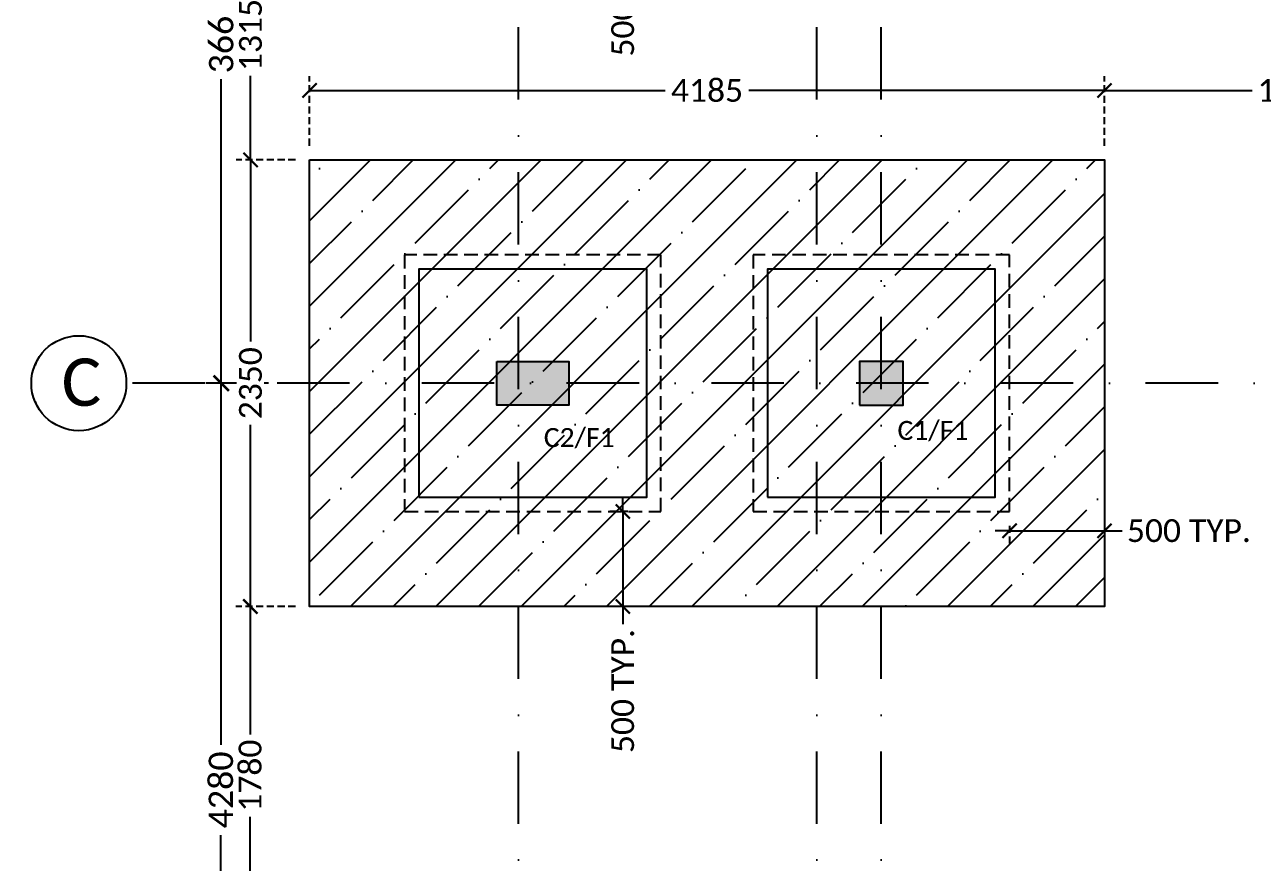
# Model space of a CAD drawing. Header units: millimetres. Extents: x -176651 to 388869, y -18959 to 486614.
# Drawn here: x 253938 to 260453, y 170269 to 174676 of the extents above; entities that cross this region are included whole.
import ezdxf
from ezdxf.xclip import XClip

# ---------------------------------------------------------------- set-up
doc = ezdxf.new("R2010")
doc.units = ezdxf.units.MM
doc.header["$LTSCALE"] = 150
doc.header["$XCLIPFRAME"] = 2
for name, pattern in [('3BHK-W(SB)$0$HIDDEN', [0.375, 0.25, -0.125]), ('DASHDOTX2', [50.8, 25.4, -12.7, 0, -12.7]), ('HIDDEN2', [4.7625, 3.175, -1.5875])]:
    doc.linetypes.add(name, pattern=pattern)
for name, color, linetype in [('ad-Column', 3, 'Continuous'), ('ad-Column Hatch', 125, 'Continuous'), ('ad-Footing line', 2, 'Continuous'), ('ad-Grid', 8, 'DASHDOTX2'), ('ad-PCC line', 8, 'HIDDEN2'), ('ad-Road', 2, 'Continuous'), ('ad-Road Hatch', 8, 'Continuous'), ('ad-Text main', 7, 'Continuous'), ('ad-Wall hatch', 8, 'Continuous')]:
    doc.layers.add(name, color=color, linetype=linetype)
for name, color, linetype, true_color in [('ad-Dimension', 5, 'Continuous', 0x0000ff), ('ad-Footing Excavation', 30, 'Continuous', 0xff7f00), ('ad-Foundation text', 6, 'Continuous', 0xff00ff)]:
    doc.layers.add(name, color=color, linetype=linetype, true_color=true_color)
doc.layers.add('ad-Grid Dimension', color=6, linetype='Continuous', lineweight=0, true_color=0xff00ff)
doc.styles.get("Standard").update_dxf_attribs({"font": 'calibril.ttf'})
doc.dimstyles.new('A-75-DIM-INT (Framing)', dxfattribs={"dimscale": 100, "dimtxt": 1.6, "dimasz": 1, "dimexe": 1, "dimexo": 1, "dimgap": 0.5, "dimtad": 0, "dimdec": 0, "dimdsep": 46, "dimtxsty": 'Standard', "dimblk": 'ARCHTICK', "dimcen": 0.025, "dimclrd": 5, "dimclre": 5, "dimclrt": 256, "dimazin": 2, "dimtfac": 1, "dimtdec": 0, "dimtmove": 1, "dimatfit": 0, "dimldrblk": 'ARCHTICK', "dimfxl": 1, "dimfxlon": 1, "dimtfill": 1, "dimtolj": 1, "dimtzin": 0, "dimarcsym": 0})

# ---------------------------------------------------------------- blocks, each defined once
blk = doc.blocks.new('A$C4fb60e89')
at = {"layer": 'ad-Road Hatch', "ltscale": 5, "transparency": 33554687}
h = blk.add_hatch(dxfattribs=at)
h.set_pattern_fill('AR-HBONE', color=256, scale=15)
h.set_pattern_definition([(45, (-193247.7, -428758.8), (0, 2155.2615), [4572, -1524]), (135, (-192170.1, -427681.1), (2e-13, 2155.2615), [4572, -1524])])
h.paths.add_polyline_path([(175594.5, -250241), (169177.9, -249341.1), (167473.5, -249057.1), (167473.5, -138693.9), (101313.5, -138693.9), (101313.5, -199953.9), (101307.7, -237994.6), (101040.4, -268291), (101007.7, -280967.7), (101066.4, -293683.6), (101242.5, -311127.2), (100909.9, -319343.6), (100949.1, -333937.5), (100668.7, -366959.6), (100727.3, -390982.9), (100668.7, -404585.6), (100538.2, -420418.5), (100466.5, -428758.8), (92426.2, -427265.5), (92163.5, -427209.5), (92163.5, -321453.9), (24803.5, -321453.9), (24803.5, -412960.5), (15653.5, -411028.6), (15653.5, -321452.2), (-19535.1, -321452.2), (-34427.5, -319476.7), (-65207.4, -315394.6), (-171770.1, -301268.1), (-185853.9, -298333.1), (-193247.7, -296831.5), (-193244, -292907.6), (-191913.8, -285219.4), (-191838.8, -284678.8), (-183397.4, -286393.2), (-169722.9, -289242.8), (-53141.2, -304697.5), (-18730.1, -309262.2), (15653.3, -309262.2), (15653.5, 703.4), (24803.5, 1114.6), (24803.5, -129543.9), (92163.5, -129543.9), (92163.5, 15133.3), (101313.5, 17712.8), (101313.5, -129543.9), (167473.5, -129543.9), (167473.5, 35551.6), (175738, 37855), (175848.8, 28595.3), (175835.8, 25947.4), (175777.1, 14040.5), (175855.3, 2315.8), (175659.7, -18036.1), (175731.4, -34038.6), (175718.4, -46839.2), (175672.7, -63402.4), (175816.2, -82071.9), (175542.3, -106356), (175490.2, -124640.8), (175574.9, -145018.8), (175731.4, -168892), (175796.6, -181268.8), (175796.6, -192667.4), (175744.5, -208200.3), (175829.2, -223276.8), (175887.9, -234871.1)])
h.paths.add_polyline_path([(24803.5, -309263.9), (92163.5, -309263.9), (92163.5, -138693.9), (24803.5, -138693.9)], flags=16)
blk = doc.blocks.new("Plot's Boundary")
at = {"layer": 'ad-Road', "ltscale": 5}
blk.add_blockref('A$C4fb60e89', (191838.8, 428758.8), dxfattribs=at)
blk = doc.blocks.new('zw$6AA0')
at = {"layer": 'ad-Column Hatch', "transparency": 33554687}
h = blk.add_hatch(color=256, dxfattribs=at)
h.dxf.hatch_style = 1
h.paths.add_polyline_path([(0, -230), (380, -230), (380, 0), (0, 0)])
at = {"layer": 'ad-Column'}
blk.add_lwpolyline([(0, -230), (380, -230), (380, 0), (0, 0)], close=True, dxfattribs=at)
blk = doc.blocks.new('zw$C199')
at = {"layer": 'ad-Column Hatch', "transparency": 33554687}
h = blk.add_hatch(color=256, dxfattribs=at)
h.dxf.hatch_style = 1
h.paths.add_polyline_path([(0, 0), (230, 0), (230, 230), (0, 230)])
at = {"layer": 'ad-Column'}
blk.add_lwpolyline([(0, 0), (230, 0), (230, 230), (0, 230)], close=True, dxfattribs=at)
blk = doc.blocks.new('1215E_Columns')
at = {"layer": 'ad-Column', "xscale": -1, "rotation": 179.9999999999995}
blk.add_blockref('zw$6AA0', (0, 4280), dxfattribs=at)
at = {"layer": 'ad-Column', "rotation": 359.9999999999996}
blk.add_blockref('zw$C199', (1910, 4280), dxfattribs=at)
blk = doc.blocks.new('_ArchTick')
at = {"color": 0, "linetype": 'ByBlock', "const_width": 0.15}
blk.add_lwpolyline([(-0.5, -0.5), (0.5, 0.5)], dxfattribs=at)
blk = doc.blocks.new('*D325')
at = {"layer": 'ad-Grid Dimension', "lineweight": -2}
for p, q in [((-1202, 8060), (-1530, 8060)), ((-1450, 8060), (-1450, 6459.7)), ((-1450, 4395), (-1450, 5995.3)), ((-1202, 4395), (-1530, 4395))]:
    blk.add_line(p, q, dxfattribs=at)
at = {"layer": 'Defpoints', "color": 0}
for p in [(-1122, 8060), (-1450, 4395), (-1122, 4395)]:
    blk.add_point(p, dxfattribs=at)
at = {"layer": 'ad-Grid Dimension', "lineweight": -2, "xscale": 80, "yscale": 80, "zscale": 80}
for p, rotation in [((-1450, 8060), 90), ((-1450, 4395), 270)]:
    blk.add_blockref('_ArchTick', p, dxfattribs=dict(at, rotation=rotation))
at = {"layer": 'ad-Grid Dimension', "insert": (-1450, 6227.5), "char_height": 128, "attachment_point": 5, "rotation": 90, "bg_fill": 3, "box_fill_scale": 1.1, "bg_fill_color": 257, "bg_fill_transparency": 0}
blk.add_mtext('\\A1;3665', dxfattribs=at)
blk = doc.blocks.new('*D326')
at = {"layer": 'ad-Grid Dimension', "lineweight": -2}
for p, q in [((-1202, 4395), (-1531.5, 4395)), ((-1451.5, 4395), (-1451.5, 2492.9)), ((-1451.5, 115), (-1451.5, 2017.1)), ((-1451, 115), (-1531.5, 115))]:
    blk.add_line(p, q, dxfattribs=at)
at = {"layer": 'Defpoints', "color": 0}
for p in [(-1122, 4395), (-1451.5, 115), (-1371, 115)]:
    blk.add_point(p, dxfattribs=at)
at = {"layer": 'ad-Grid Dimension', "lineweight": -2, "xscale": 80, "yscale": 80, "zscale": 80}
for p, rotation in [((-1451.5, 4395), 90), ((-1451.5, 115), 270)]:
    blk.add_blockref('_ArchTick', p, dxfattribs=dict(at, rotation=rotation))
at = {"layer": 'ad-Grid Dimension', "insert": (-1451.5, 2255), "char_height": 128, "attachment_point": 5, "rotation": 90, "bg_fill": 3, "box_fill_scale": 1.1, "bg_fill_color": 257, "bg_fill_transparency": 0}
blk.add_mtext('\\A1;4280', dxfattribs=at)
blk = doc.blocks.new('A$C71157536')
at = {"layer": 'ad-Footing line'}
for points in [[(-10785, 3795), (-9585, 3795), (-9585, 4995), (-10785, 4995)], [(-8950, 3795), (-7750, 3795), (-7750, 4995), (-8950, 4995)]]:
    blk.add_lwpolyline(points, close=True, dxfattribs=at)
at = {"layer": 'ad-PCC line', "ltscale": 0.15}
for points in [[(-10860, 3720), (-9510, 3720), (-9510, 5070), (-10860, 5070)], [(-9025, 3720), (-7675, 3720), (-7675, 5070), (-9025, 5070)]]:
    blk.add_lwpolyline(points, close=True, dxfattribs=at)
blk = doc.blocks.new('A$Cfb9dcffd')
at = {"layer": 'ad-Foundation text', "char_height": 100, "width": 349.312, "attachment_point": 5}
for s, insert in [('\\pxt5;C1/F1', (-8078.4, 4143.2)), ('\\pxt5;C2/F1', (-9940.5, 4105.7))]:
    blk.add_mtext(s, dxfattribs=dict(at, insert=insert))
blk = doc.blocks.new('A$Cf4da48ee')
at = {"layer": 'ad-Wall hatch', "transparency": 33554687}
h = blk.add_hatch(dxfattribs=at)
h.set_pattern_fill('ANSI35', color=256, scale=50)
h.set_pattern_definition([(45, (-1515, -2935), (-224.506, 224.506), []), (45, (-1290.5, -2935), (-224.506, 224.506), [396.875, -79.375, 0, -79.375])])
h.paths.add_polyline_path([(-1365, 5570), (2820, 5570), (2820, 3220), (-1365, 3220)])
at = {"layer": 'ad-Footing Excavation'}
blk.add_lwpolyline([(-1365, 5570), (2820, 5570), (2820, 3220), (-1365, 3220)], close=True, dxfattribs=at)
blk = doc.blocks.new('*D34')
at = {"layer": 'ad-Dimension', "linetype": '3BHK-W(SB)$0$HIDDEN', "lineweight": -2}
for p, q in [((-985, -6710), (-985, -6344.7)), ((3200, -6710), (3200, -6344.7))]:
    blk.add_line(p, q, dxfattribs=at)
at = {"layer": 'ad-Dimension', "lineweight": -2}
for p, q in [((-985, -6419.7), (887.1, -6419.7)), ((3200, -6419.7), (1327.9, -6419.7))]:
    blk.add_line(p, q, dxfattribs=at)
at = {"layer": 'Defpoints', "color": 0}
for p in [(-985, -6419.7), (-985, -6785), (3200, -6785)]:
    blk.add_point(p, dxfattribs=at)
at = {"layer": 'ad-Dimension', "lineweight": -2, "xscale": 75, "yscale": 75, "zscale": 75, "rotation": 180}
blk.add_blockref('_ArchTick', (-985, -6419.7), dxfattribs=at)
at = {"layer": 'ad-Dimension', "lineweight": -2, "xscale": 75, "yscale": 75, "zscale": 75}
blk.add_blockref('_ArchTick', (3200, -6419.7), dxfattribs=at)
at = {"layer": 'ad-Dimension', "insert": (1107.5, -6419.7), "char_height": 120, "attachment_point": 5, "bg_fill": 3, "box_fill_scale": 1.1, "bg_fill_color": 257, "bg_fill_transparency": 0}
blk.add_mtext('\\A1;4185', dxfattribs=at)
blk = doc.blocks.new('*D35')
at = {"layer": 'ad-Dimension', "linetype": '3BHK-W(SB)$0$HIDDEN', "lineweight": -2}
for p, q in [((3200, -6710), (3200, -6344.7)), ((5190, -6560), (5190, -6344.7))]:
    blk.add_line(p, q, dxfattribs=at)
at = {"layer": 'ad-Dimension', "lineweight": -2}
for p, q in [((3200, -6419.7), (3978.2, -6419.7)), ((5190, -6419.7), (4411.8, -6419.7))]:
    blk.add_line(p, q, dxfattribs=at)
at = {"layer": 'Defpoints', "color": 0}
for p in [(5190, -6419.7), (5190, -6635), (3200, -6785)]:
    blk.add_point(p, dxfattribs=at)
at = {"layer": 'ad-Dimension', "lineweight": -2, "xscale": 75, "yscale": 75, "zscale": 75, "rotation": 180}
blk.add_blockref('_ArchTick', (3200, -6419.7), dxfattribs=at)
at = {"layer": 'ad-Dimension', "lineweight": -2, "xscale": 75, "yscale": 75, "zscale": 75}
blk.add_blockref('_ArchTick', (5190, -6419.7), dxfattribs=at)
at = {"layer": 'ad-Dimension', "insert": (4195, -6419.7), "char_height": 120, "attachment_point": 5, "bg_fill": 3, "box_fill_scale": 1.1, "bg_fill_color": 257, "bg_fill_transparency": 0}
blk.add_mtext('\\A1;1990', dxfattribs=at)
blk = doc.blocks.new('*D58')
at = {"layer": 'ad-Dimension', "linetype": '3BHK-W(SB)$0$HIDDEN', "lineweight": -2}
for p, q in [((-1060, -9135), (-1372.9, -9135)), ((-1210, -10915), (-1372.9, -10915))]:
    blk.add_line(p, q, dxfattribs=at)
at = {"layer": 'ad-Dimension', "lineweight": -2}
for p, q in [((-1297.9, -9135), (-1297.9, -9808.2)), ((-1297.9, -10915), (-1297.9, -10241.8))]:
    blk.add_line(p, q, dxfattribs=at)
at = {"layer": 'Defpoints', "color": 0}
for p in [(-985, -9135), (-1297.9, -10915), (-1135, -10915)]:
    blk.add_point(p, dxfattribs=at)
at = {"layer": 'ad-Dimension', "lineweight": -2, "xscale": 75, "yscale": 75, "zscale": 75}
for p, rotation in [((-1297.9, -9135), 90), ((-1297.9, -10915), 270)]:
    blk.add_blockref('_ArchTick', p, dxfattribs=dict(at, rotation=rotation))
at = {"layer": 'ad-Dimension', "insert": (-1297.9, -10025), "char_height": 120, "attachment_point": 5, "rotation": 90, "bg_fill": 3, "box_fill_scale": 1.1, "bg_fill_color": 257, "bg_fill_transparency": 0}
blk.add_mtext('\\A1;1780', dxfattribs=at)
blk = doc.blocks.new('*D59')
at = {"layer": 'ad-Dimension', "linetype": '3BHK-W(SB)$0$HIDDEN', "lineweight": -2}
for p, q in [((-1060, -6785), (-1371, -6785)), ((-1060, -9135), (-1371, -9135))]:
    blk.add_line(p, q, dxfattribs=at)
at = {"layer": 'ad-Dimension', "lineweight": -2}
for p, q in [((-1296, -6785), (-1296, -7740.4)), ((-1296, -9135), (-1296, -8179.6))]:
    blk.add_line(p, q, dxfattribs=at)
at = {"layer": 'Defpoints', "color": 0}
for p in [(-1296, -6785), (-985, -6785), (-985, -9135)]:
    blk.add_point(p, dxfattribs=at)
at = {"layer": 'ad-Dimension', "lineweight": -2, "xscale": 75, "yscale": 75, "zscale": 75}
for p, rotation in [((-1296, -6785), 90), ((-1296, -9135), 270)]:
    blk.add_blockref('_ArchTick', p, dxfattribs=dict(at, rotation=rotation))
at = {"layer": 'ad-Dimension', "insert": (-1296, -7960), "char_height": 120, "attachment_point": 5, "rotation": 90, "bg_fill": 3, "box_fill_scale": 1.1, "bg_fill_color": 257, "bg_fill_transparency": 0}
blk.add_mtext('\\A1;2350', dxfattribs=at)
blk = doc.blocks.new('*D60')
at = {"layer": 'ad-Dimension', "linetype": '3BHK-W(SB)$0$HIDDEN', "lineweight": -2}
for p, q in [((-1060, -5470), (-1371, -5470)), ((-1060, -6785), (-1371, -6785))]:
    blk.add_line(p, q, dxfattribs=at)
at = {"layer": 'ad-Dimension', "lineweight": -2}
for p, q in [((-1296, -5470), (-1296, -5913.3)), ((-1296, -6785), (-1296, -6341.7))]:
    blk.add_line(p, q, dxfattribs=at)
at = {"layer": 'Defpoints', "color": 0}
for p in [(-985, -5470), (-1296, -6785), (-985, -6785)]:
    blk.add_point(p, dxfattribs=at)
at = {"layer": 'ad-Dimension', "lineweight": -2, "xscale": 75, "yscale": 75, "zscale": 75}
for p, rotation in [((-1296, -5470), 90), ((-1296, -6785), 270)]:
    blk.add_blockref('_ArchTick', p, dxfattribs=dict(at, rotation=rotation))
at = {"layer": 'ad-Dimension', "insert": (-1296, -6127.5), "char_height": 120, "attachment_point": 5, "rotation": 90, "bg_fill": 3, "box_fill_scale": 1.1, "bg_fill_color": 257, "bg_fill_transparency": 0}
blk.add_mtext('\\A1;1315', dxfattribs=at)
blk = doc.blocks.new('*D67')
at = {"layer": 'ad-Dimension', "lineweight": -2}
for p, q in [((663.8, -4970), (663.8, -4895)), ((663.8, -4970), (663.8, -5470)), ((663.8, -5470), (663.8, -5563.4)), ((663.8, -5470), (663.8, -5545))]:
    blk.add_line(p, q, dxfattribs=at)
at = {"layer": 'ad-Dimension', "linetype": '3BHK-W(SB)$0$HIDDEN', "lineweight": -2}
for p, q in [((690.2, -4970), (588.8, -4970)), ((690.2, -5470), (588.8, -5470))]:
    blk.add_line(p, q, dxfattribs=at)
at = {"layer": 'Defpoints', "color": 0}
for p in [(765.2, -4970), (663.8, -5470), (765.2, -5470)]:
    blk.add_point(p, dxfattribs=at)
at = {"layer": 'ad-Dimension', "lineweight": -2, "xscale": 75, "yscale": 75, "zscale": 75}
for p, rotation in [((663.8, -4970), 270), ((663.8, -5470), 89.99999999999999)]:
    blk.add_blockref('_ArchTick', p, dxfattribs=dict(at, rotation=rotation))
at = {"layer": 'ad-Dimension', "insert": (663.8, -5914.7), "char_height": 120, "attachment_point": 5, "rotation": 90, "bg_fill": 3, "box_fill_scale": 1.1, "bg_fill_color": 257, "bg_fill_transparency": 0}
blk.add_mtext('\\A1;500 TYP.', dxfattribs=at)
blk = doc.blocks.new('*D68')
at = {"layer": 'ad-Dimension', "lineweight": -2}
for p, q in [((663.8, -8635), (663.8, -8560)), ((663.8, -8635), (663.8, -9135)), ((663.8, -9135), (663.8, -9228.4)), ((663.8, -9135), (663.8, -9210))]:
    blk.add_line(p, q, dxfattribs=at)
at = {"layer": 'ad-Dimension', "linetype": '3BHK-W(SB)$0$HIDDEN', "lineweight": -2}
for p, q in [((690.2, -8635), (588.8, -8635)), ((690.2, -9135), (588.8, -9135))]:
    blk.add_line(p, q, dxfattribs=at)
at = {"layer": 'Defpoints', "color": 0}
for p in [(765.2, -8635), (663.8, -9135), (765.2, -9135)]:
    blk.add_point(p, dxfattribs=at)
at = {"layer": 'ad-Dimension', "lineweight": -2, "xscale": 75, "yscale": 75, "zscale": 75}
for p, rotation in [((663.8, -8635), 270), ((663.8, -9135), 89.99999999999999)]:
    blk.add_blockref('_ArchTick', p, dxfattribs=dict(at, rotation=rotation))
at = {"layer": 'ad-Dimension', "insert": (663.8, -9579.7), "char_height": 120, "attachment_point": 5, "rotation": 90, "bg_fill": 3, "box_fill_scale": 1.1, "bg_fill_color": 257, "bg_fill_transparency": 0}
blk.add_mtext('\\A1;500 TYP.', dxfattribs=at)
blk = doc.blocks.new('*D69')
at = {"layer": 'ad-Dimension', "linetype": '3BHK-W(SB)$0$HIDDEN', "lineweight": -2}
for p, q in [((2700, -8710), (2700, -8811.4)), ((3200, -8710), (3200, -8811.4))]:
    blk.add_line(p, q, dxfattribs=at)
at = {"layer": 'ad-Dimension', "lineweight": -2}
for p, q in [((2700, -8736.4), (2625, -8736.4)), ((2700, -8736.4), (3200, -8736.4)), ((3200, -8736.4), (3293.4, -8736.4)), ((3200, -8736.4), (3275, -8736.4))]:
    blk.add_line(p, q, dxfattribs=at)
at = {"layer": 'Defpoints', "color": 0}
for p in [(2700, -8635), (3200, -8635), (3200, -8736.4)]:
    blk.add_point(p, dxfattribs=at)
at = {"layer": 'ad-Dimension', "lineweight": -2, "xscale": 75, "yscale": 75, "zscale": 75}
blk.add_blockref('_ArchTick', (2700, -8736.4), dxfattribs=at)
at = {"layer": 'ad-Dimension', "lineweight": -2, "xscale": 75, "yscale": 75, "zscale": 75, "rotation": 180}
blk.add_blockref('_ArchTick', (3200, -8736.4), dxfattribs=at)
at = {"layer": 'ad-Dimension', "insert": (3644.7, -8736.4), "char_height": 120, "attachment_point": 5, "bg_fill": 3, "box_fill_scale": 1.1, "bg_fill_color": 257, "bg_fill_transparency": 0}
blk.add_mtext('\\A1;500 TYP.', dxfattribs=at)
blk = doc.blocks.new('1215E_Grid')
at = {"layer": 'ad-Grid', "ltscale": 0.1}
for points in [[(2378.6, -4473.6), (2378.6, -4223.6), (2025, -4020), (2025, 14905), (2378.6, 15108.6), (2378.6, 15358.6)], [(115, -4020), (115, 14905)], [(1685, -4020), (1685, 14905)]]:
    blk.add_lwpolyline(points, dxfattribs=at)
at = {"layer": 'ad-Text main', "insert": (-2186.5, 4399), "char_height": 250, "width": 227.385, "attachment_point": 5, "bg_fill": 2}
blk.add_mtext('{\\fCalibri|b0|i0|c0|p34;C}', dxfattribs=at)
at = {"layer": 'ad-Grid', "ltscale": 0.1}
blk.add_lwpolyline([(13705, 4395), (-1950, 4395)], dxfattribs=at)
at = {"layer": 'ad-Grid', "color": 7, "linetype": 'ByBlock'}
blk.add_circle((-2200, 4395), 250, dxfattribs=at)
at = {"layer": 'ad-Grid Dimension'}
dim = blk.add_linear_dim(base=(-1450, 4395), p1=(-1122, 8060), p2=(-1122, 4395), angle=90, dimstyle='A-75-DIM-INT (Framing)', override={"dimscale": 80, "dimblk": 'ArchTick', "dimclrd": 256, "dimclre": 256, "dimfxl": 10, "dimtfill": 1, "dimtfillclr": 0}, dxfattribs=at)
dim.commit()
dim.dimension.update_dxf_attribs({"geometry": '*D325', "text_midpoint": (-1450, 6227.5)})
dim = blk.add_linear_dim(base=(-1451.5, 115), p1=(-1122, 4395), p2=(-1371, 115), angle=90, dimstyle='A-75-DIM-INT (Framing)', override={"dimscale": 80, "dimblk": 'ArchTick', "dimclrd": 256, "dimclre": 256, "dimfxl": 10, "dimtfill": 1, "dimtfillclr": 0}, dxfattribs=at)
dim.commit()
dim.dimension.update_dxf_attribs({"geometry": '*D326', "text_midpoint": (-1451.5, 2255)})
blk = doc.blocks.new('1215E_Footing Layout')
ref = blk.add_blockref("Plot's Boundary", (0, 0))
XClip(ref).set_block_clipping_path([(245322.2775057808, 154244.8999686334), (289002.2775057808, 204914.8999686334)])
blk.add_blockref('1215E_Columns', (256422.3, 168394.9))
blk.add_blockref('1215E_Grid', (256422.3, 168394.9))
blk.add_blockref('A$C71157536', (266797.3, 168394.9))
at = {"layer": 'ad-Foundation text'}
blk.add_blockref('A$Cfb9dcffd', (266797.3, 168394.9), dxfattribs=at)
blk = doc.blocks.new('A$Cb5adcbd5')
at = {"layer": 'ad-Dimension'}
for base, p1, p2, picture, middle in [((663.8, -5470), (765.2, -4970), (765.2, -5470), '*D67', (663.8, -5914.7)), ((663.8, -9135), (765.2, -8635), (765.2, -9135), '*D68', (663.8, -9579.7))]:
    dim = blk.add_linear_dim(base=base, p1=p1, p2=p2, angle=270, text='500 TYP.', dimstyle='A-75-DIM-INT (Framing)', override={"dimscale": 75, "dimclrd": 256, "dimclre": 256, "dimfxl": 10}, dxfattribs=at)
    dim.commit()
    dim.dimension.update_dxf_attribs({"geometry": picture, "text_midpoint": middle, "dimtype": 128})
dim = blk.add_linear_dim(base=(3200, -8736.4), p1=(2700, -8635), p2=(3200, -8635), text='500 TYP.', dimstyle='A-75-DIM-INT (Framing)', override={"dimscale": 75, "dimclrd": 256, "dimclre": 256, "dimfxl": 10}, dxfattribs=at)
dim.commit()
dim.dimension.update_dxf_attribs({"geometry": '*D69', "text_midpoint": (3644.7, -8736.4), "dimtype": 128})
dim = blk.add_linear_dim(base=(-1297.9, -10915), p1=(-985, -9135), p2=(-1135, -10915), angle=90, dimstyle='A-75-DIM-INT (Framing)', override={"dimscale": 75, "dimclrd": 256, "dimclre": 256, "dimfxl": 10}, dxfattribs=at)
dim.commit()
dim.dimension.update_dxf_attribs({"geometry": '*D58', "text_midpoint": (-1297.9, -10025)})
dim = blk.add_linear_dim(base=(-1296, -6785), p1=(-985, -9135), p2=(-985, -6785), angle=90, dimstyle='A-75-DIM-INT (Framing)', override={"dimscale": 75, "dimclrd": 256, "dimclre": 256, "dimfxl": 10}, dxfattribs=at)
dim.commit()
dim.dimension.update_dxf_attribs({"geometry": '*D59', "text_midpoint": (-1296, -7960)})
dim = blk.add_linear_dim(base=(-1296, -6785), p1=(-985, -5470), p2=(-985, -6785), angle=90, dimstyle='A-75-DIM-INT (Framing)', override={"dimscale": 75, "dimclrd": 256, "dimclre": 256, "dimfxl": 10}, dxfattribs=at)
dim.commit()
dim.dimension.update_dxf_attribs({"geometry": '*D60', "text_midpoint": (-1296, -6127.5)})
dim = blk.add_linear_dim(base=(-985, -6419.7), p1=(3200, -6785), p2=(-985, -6785), dimstyle='A-75-DIM-INT (Framing)', override={"dimscale": 75, "dimclrd": 256, "dimclre": 256, "dimfxl": 10}, dxfattribs=at)
dim.commit()
dim.dimension.update_dxf_attribs({"geometry": '*D34', "text_midpoint": (1107.5, -6419.7)})
dim = blk.add_linear_dim(base=(5190, -6419.7), p1=(3200, -6785), p2=(5190, -6635), dimstyle='A-75-DIM-INT (Framing)', override={"dimscale": 75, "dimclrd": 256, "dimclre": 256, "dimfxl": 10}, dxfattribs=at)
dim.commit()
dim.dimension.update_dxf_attribs({"geometry": '*D35', "text_midpoint": (4195, -6419.7)})

msp = doc.modelspace()

# ---------------------------------------------------------------- block references
ref = msp.add_blockref('1215E_Footing Layout', (0, 0))
XClip(ref).set_block_clipping_path([(-176651.2716480088, -2838.4650931536), (388868.7283519913, 486613.8052760336)])

# ---------------------------------------------------------------- next in the draw order: block references
at = {"layer": 'ad-Footing Excavation'}
msp.add_blockref('A$Cf4da48ee', (256802.3, 168394.9), dxfattribs=at)

# ---------------------------------------------------------------- next in the draw order: block references
at = {"layer": 'ad-Dimension'}
msp.add_blockref('A$Cb5adcbd5', (256422.3, 180749.9), dxfattribs=at)

doc.saveas('drawing.dxf')
